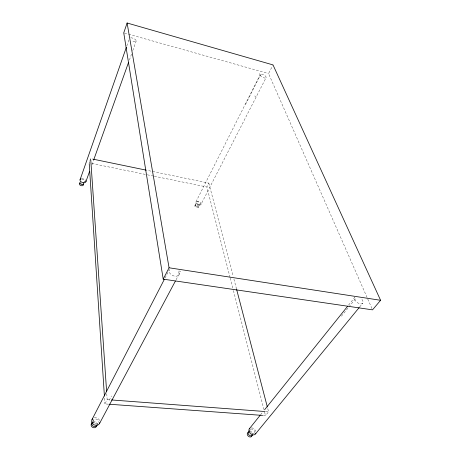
<?xml version="1.0" encoding="UTF-8"?>
<svg xmlns="http://www.w3.org/2000/svg" width="460" height="460" viewBox="0 0 460 460"><rect width="100%" height="100%" fill="white"/><g stroke="black" fill="none" stroke-linecap="round" stroke-linejoin="round"><path stroke-width="0.34" stroke-dasharray="2.3 1.72" d="M126.839 45.919L128.967 39.836M89.608 161.707L89.177 162.926L146.625 174.673M89.826 161.098L90.683 158.654L93.501 159.24M84.174 182.643L84.629 181.367M91.942 164.801L93.391 160.741M129.404 60.018L131.583 53.935M132.79 50.554L136.171 41.089M195.96 201.802L260.245 74.595M194.959 205.539L196.69 202.118M230.034 277.334L206.873 186.99L208.846 183.114L146.953 170.303M198.317 207.414A1.926 1.127 27 0 0 196.334 205.189A1.926 1.127 27 0 0 195.258 206.833A1.926 1.127 27 0 0 198.317 207.414L200.06 204.004A1.932 1.127 27 0 0 198.064 201.773A1.932 1.127 27 0 0 196.995 203.412A1.932 1.127 27 0 0 200.06 204.004M200.986 204.447A2.841 1.65 27 0 0 197.903 201.221A2.841 1.65 27 0 0 196.518 203.722A2.841 1.65 27 0 0 200.986 204.447L266.081 77.648A3.295 1.357 27.1 0 0 262.28 74.342A3.295 1.357 27.1 0 0 261.119 76.383A3.295 1.357 27.1 0 0 266.081 77.648M371.945 308.545L268.559 73.571L272.694 65.527M165.054 277.978L169.332 269.692A5.348 3.576 27.7 0 0 171.563 274.879A5.348 3.576 27.7 0 0 177.916 275.638A5.348 3.576 27.7 0 0 177.859 270.716M92.678 421.36L93.328 420.101M108.502 404.173L104.914 403.914L107.163 399.619L106.726 393.185M109.198 400.263L111.464 395.979M96.887 425.448L98.216 422.941A2.829 2.461 28.5 0 1 94.513 423.643M176.094 279.755L178.79 274.689M260.532 414.828L262.781 412.028M348.553 305.112L354.838 297.275A4.951 2.76 37.6 0 0 356.931 302.243A4.951 2.76 37.6 0 0 362.474 303.508A4.951 2.76 37.6 0 0 361.313 298.747M341.406 316.238L348.45 307.487M348.887 306.941L356.373 297.637M249.176 430.934L249.906 430.025M263.339 415.466L265.489 415.621L268.6 411.792L267.507 407.623M253.558 433.998L254.294 433.101M359.622 307.016L362.808 303.14M107.163 399.619L110.739 399.889M265.742 411.573L268.6 411.792M180.82 271.308L178.854 271.003L179.584 274.953M147.327 174.811L153.629 176.105M154.33 176.249L206.873 186.99M254.644 96.002L256.076 96.381M124.436 33.045L127.886 34.017M128.576 34.212L268.559 73.571M259.52 73.571L260.256 75.308L245.651 104.184L245.485 103.741M208.846 183.114L233.185 276.253M233.91 279.036L236.636 289.461M230.213 278.024L233.243 289.84M233.421 290.536L263.885 409.365M264.598 412.148L265.489 415.621M90.683 158.654L90.781 160.086M104.541 398.193L104.914 403.914M93.92 423.2A2.829 2.461 28.5 0 1 93.15 422.01M93.023 421.348A2.829 2.461 28.5 0 1 95.996 419.031A2.829 2.461 28.5 0 1 98.457 422.343M81.662 179.354A2.047 1.236 19.6 0 1 84.053 180.021A2.047 1.236 19.6 0 1 84.45 181.642M250.66 429.232A2.679 1.978 44.8 0 1 254.575 431.486A2.679 1.978 44.8 0 1 251.614 433.303M251.051 432.9A2.679 1.978 44.8 0 1 250.568 432.388M249.924 430.589A2.679 1.978 44.8 0 1 250.269 429.571M81.316 183.114A2.041 1.236 19.5 0 1 81.828 183.258M92.977 421.757A2.812 2.455 28.5 0 1 97.186 424.2M93.012 422.723A2.806 2.455 28.5 0 1 96.134 424.085M249.906 431.256A2.668 1.978 45 0 1 252.799 434.338M81.316 178.767A3.076 1.851 19.6 0 1 85.428 180.159M130.738 37.812A3.611 1.552 22.3 0 1 136.171 40.664A3.611 1.552 22.3 0 1 131.514 40.905M251.424 427.846A4.025 2.973 44.8 0 1 255.794 431.434M94.352 417.818A4.244 3.691 28.5 0 1 99.63 420.63M195.81 205.741A1.926 1.127 27 0 0 198.875 206.327A1.926 1.127 27 0 0 196.886 204.102A1.926 1.127 27 0 0 195.81 205.741"/><path stroke-width="0.69" d="M127.115 23L123.746 32.855L163.214 279.157L372.525 309.856L380.587 300.294L273.01 64.906L127.115 23L169.061 267.783L163.214 279.157M80.074 179.728L126.368 47.271M85.899 181.7L89.527 171.557M93.633 160.068L128.438 62.721M92.029 419.526L164.398 279.255M99.521 423.516L175.415 281.025M249.308 428.823L260.084 415.386M264.575 409.791L347.651 306.228M255.501 433.912L359.168 307.573M109.215 404.225L262.62 415.414M111.452 399.947L265.023 411.522M169.061 267.783L380.587 300.294M93.501 159.24L146.251 170.16M236.636 289.461L267.329 406.928M90.781 160.086L106.628 391.753M89.223 163.639L104.403 396.048M83.053 184.092A2.041 1.236 19.5 0 1 82.564 185.69A2.041 1.236 19.5 0 1 79.913 184.96A2.041 1.236 19.5 0 1 79.948 183.23M83.473 182.896A2.041 1.236 19.5 0 1 82.99 184.5A2.041 1.236 19.5 0 1 80.339 183.758A2.041 1.236 19.5 0 1 80.368 182.033M97.129 424.85A2.812 2.455 28.5 0 1 93.196 426.155A2.812 2.455 28.5 0 1 92.431 422.125M96.565 425.373A2.806 2.455 28.5 0 1 94.438 427.742A2.806 2.455 28.5 0 1 91.316 425.925A2.806 2.455 28.5 0 1 92.368 422.935M252.701 434.89A2.668 1.978 45 0 1 248.969 434.918A2.668 1.978 45 0 1 249.331 431.296M251.936 435.39A2.662 1.978 45.1 0 1 249.941 436.977A2.662 1.978 45.1 0 1 247.365 434.723A2.662 1.978 45.1 0 1 248.48 432.354M85.778 180.682A3.076 1.851 19.6 0 1 84.445 182.712A3.076 1.851 19.6 0 1 80.69 181.441A3.076 1.851 19.6 0 1 80.741 178.974M255.835 433.193A4.025 2.973 44.8 0 1 250.683 433.832A4.025 2.973 44.8 0 1 249.861 428.277M99.831 422.602A4.244 3.691 28.5 0 1 94.035 424.798A4.244 3.691 28.5 0 1 92.609 418.749"/></g></svg>
